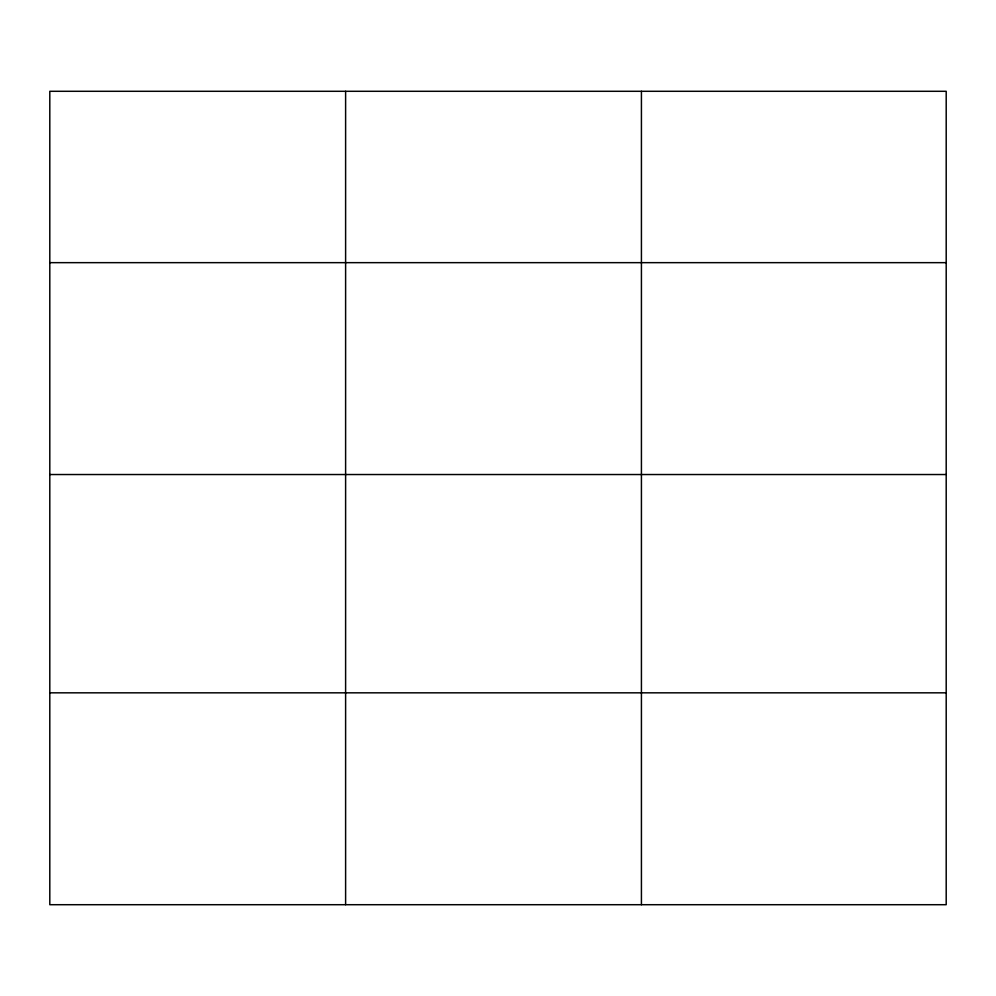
<?xml version="1.0" encoding="UTF-8"?>
<svg xmlns="http://www.w3.org/2000/svg" width="996" height="996" viewBox="0 0 996 996"><rect width="100%" height="100%" fill="white"/><g stroke="black" fill="none" stroke-linecap="round" stroke-linejoin="round"><path stroke-width="1.49" d="M946.2 474.532L946.2 91.296L49.8 91.296L49.8 904.704L946.2 904.704L946.2 474.532L49.8 474.532M49.8 262.658L946.2 262.658M49.8 692.83L946.2 692.83M641.424 91.296L641.424 904.704M345.612 91.296L345.612 904.704"/></g></svg>
